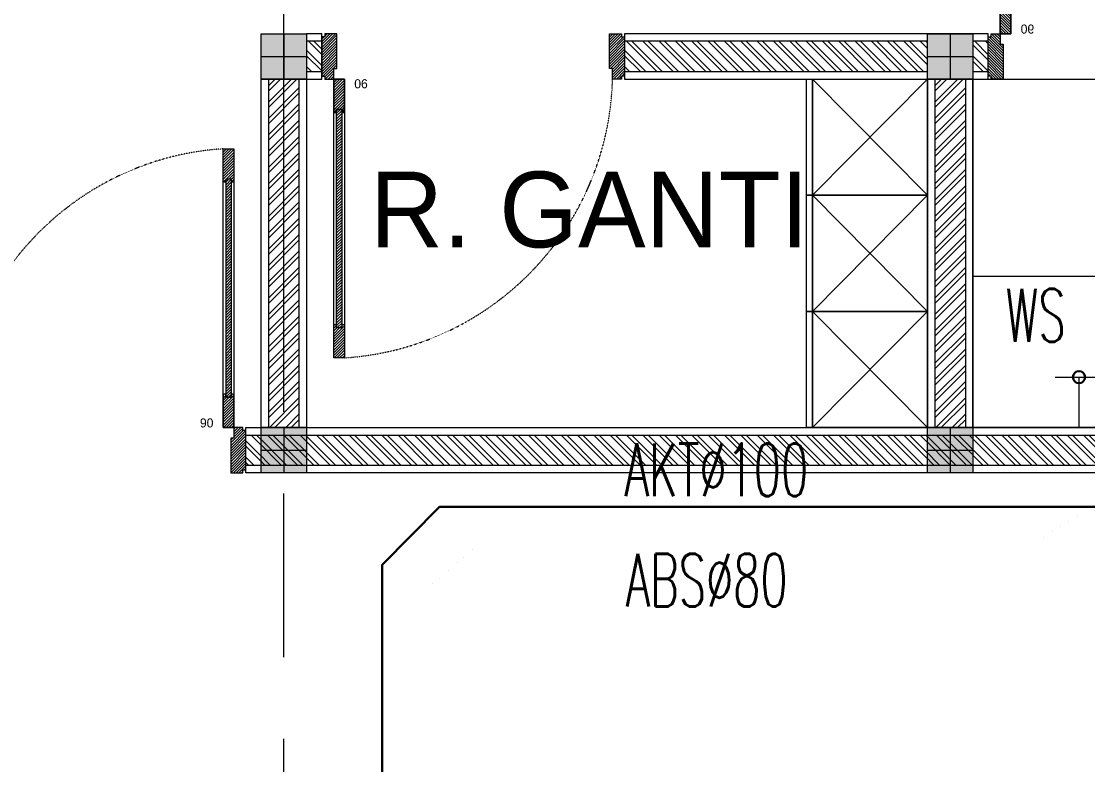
# Model space of a CAD drawing. Header units: millimetres. Extents: x -280308 to 6402717, y -14 to 2073074.
# Drawn here: x -23309 to -19788, y 486435 to 488889 of the extents above; entities that cross this region are included whole.
import ezdxf
from ezdxf.enums import TextEntityAlignment as Align

# ---------------------------------------------------------------- set-up
doc = ezdxf.new("R2010")
doc.units = ezdxf.units.MM
for name, pattern in [('ACAD_ISO03W100', [30, 12, -18]), ('ACAD_ISO08W100', [36, 24, -3, 6, -3]), ('DASHED2', [0.375, 0.25, -0.125]), ('Default', [0])]:
    doc.linetypes.add(name, pattern=pattern)
doc.layers.get('0').update_dxf_attribs({"lineweight": 0})
for name, color, linetype, lineweight, true_color in [('-P-ABK', 7, 'Continuous', 30, 0x05ffff), ('-P-AK', 7, 'Continuous', 30, 0xff0a0a), ('A-FILL-1', 7, 'Continuous', 0, 0x454545), ('P-AKT', 7, 'Continuous', 30, 0xfe0101)]:
    doc.layers.add(name, color=color, linetype=linetype, lineweight=lineweight, true_color=true_color)
for name, color, linetype, lineweight in [('_Door & Window', 1, 'Continuous', 0), ('A-ALINE-1', 91, 'Continuous', 20), ('A-ALINE-3', 111, 'Continuous', 15), ('A-ALINE-6', 117, 'Continuous', 9), ('A-ANNOTATION', 144, 'Continuous', 0), ('A-Furn', 250, 'Continuous', 0), ('A-FURN-EQPM', 177, 'Continuous', 0)]:
    doc.layers.add(name, color=color, linetype=linetype, lineweight=lineweight)
doc.layers.add('A-TEXT', color=254, linetype='Continuous')
doc.layers.add('Teks-PL', color=7, linetype='Default', true_color=0xff0a0a)
doc.styles.add('Annotative', font='arial.ttf', dxfattribs={"height": 1.25})
doc.styles.add('CENTURY', font='GOTHIC.TTF')
doc.styles.add('RS', font='ROMANS.SHX', dxfattribs={"width": 0.8})
doc.styles.get("Standard").update_dxf_attribs({"font": 'arial.ttf'})
pattern_1 = [(135, (51.1804, 3e-10), (-4.490128, -4.490128), [])]

# ---------------------------------------------------------------- blocks, each defined once
blk = doc.blocks.new('A$Ccf87384a')
blk.add_wipeout([(-75, 75), (75, 75), (75, -75), (-75, -75)])
blk.add_wipeout([(-75, -75), (-75, 75), (75, 75), (75, -75)])
at = {"layer": 'A-FILL-1', "ltscale": 0.25}
h = blk.add_hatch(color=256, dxfattribs=at)
h.dxf.hatch_style = 1
h.paths.add_polyline_path([(-75, -75), (-75, 75), (75, 75), (75, -75)])
at = {"layer": 'A-ALINE-1'}
blk.add_lwpolyline([(-75, -75), (-75, 75), (75, 75), (75, -75)], close=True, dxfattribs=at)
at = {"layer": 'A-FILL-1', "ltscale": 0.25}
for p, q in [((0, 75), (0, -75)), ((-75, 0), (75, 0))]:
    blk.add_line(p, q, dxfattribs=at)
blk = doc.blocks.new('P180')
at = {"layer": 'A-Furn'}
h = blk.add_hatch(dxfattribs=at)
h.set_pattern_fill('ANSI31', color=256, scale=2, angle=450, style=0)
h.paths.add_polyline_path([(-30765.8, -2658.3), (-30755.8, -2658.3), (-30755.8, -2648.3), (-30625.8, -2648.3), (-30625.8, -2658.3), (-30615.8, -2658.3), (-30615.8, -2688.3), (-30650.8, -2688.3), (-30650.8, -2698.3), (-30765.8, -2698.3)])
h = blk.add_hatch(dxfattribs=at)
h.set_pattern_fill('ANSI31', color=256, scale=2, angle=450, style=0)
h.set_pattern_definition([(135, (51.1804, -604.547), (-4.490128, -4.490128), [])])
h.paths.add_polyline_path([(-30615.8, -3608.3), (-30505.8, -3608.3), (-30505.8, -3600.3), (-30515.8, -3600.3), (-30515.8, -3581.3), (-30505.8, -3581.3), (-30505.8, -3573.3), (-30615.8, -3573.3)])
h = blk.add_hatch(dxfattribs=at)
h.set_pattern_fill('ANSI31', color=256, scale=2, angle=450, style=0)
h.set_pattern_definition(pattern_1)
h.paths.add_polyline_path([(-29795.8, -3600.3), (-29795.8, -3581.3), (-30515.8, -3581.3), (-30515.8, -3600.3)])
h = blk.add_hatch(dxfattribs=at)
h.set_pattern_fill('ANSI31', color=256, scale=2, angle=450, style=0)
h.set_pattern_definition(pattern_1)
h.paths.add_polyline_path([(-29695.8, -3608.3), (-29805.8, -3608.3), (-29805.8, -3600.3), (-29795.8, -3600.3), (-29795.8, -3581.3), (-29805.8, -3581.3), (-29805.8, -3573.3), (-29695.8, -3573.3)])
h = blk.add_hatch(dxfattribs=at)
h.set_pattern_fill('ANSI31', color=256, scale=2, angle=450, style=0)
h.paths.add_polyline_path([(-30765.8, -3638.3), (-30755.8, -3638.3), (-30755.8, -3648.3), (-30625.8, -3648.3), (-30625.8, -3638.3), (-30615.8, -3638.3), (-30615.8, -3608.3), (-30650.8, -3608.3), (-30650.8, -3598.3), (-30765.8, -3598.3)])
at = {"layer": '_Door & Window'}
for points in [[(-30765.8, -2658.3), (-30755.8, -2658.3), (-30755.8, -2648.3), (-30625.8, -2648.3), (-30625.8, -2658.3), (-30615.8, -2658.3), (-30615.8, -2688.3), (-30650.8, -2688.3), (-30650.8, -2698.3), (-30765.8, -2698.3), (-30765.8, -2658.3)], [(-30615.8, -3608.3), (-30505.8, -3608.3), (-30505.8, -3600.3), (-30515.8, -3600.3), (-30515.8, -3581.3), (-30505.8, -3581.3), (-30505.8, -3573.3), (-30615.8, -3573.3), (-30615.8, -3608.3)], [(-29695.8, -3608.3), (-29805.8, -3608.3), (-29805.8, -3600.3), (-29795.8, -3600.3), (-29795.8, -3581.3), (-29805.8, -3581.3), (-29805.8, -3573.3), (-29695.8, -3573.3), (-29695.8, -3608.3)], [(-30765.8, -3638.3), (-30755.8, -3638.3), (-30755.8, -3648.3), (-30625.8, -3648.3), (-30625.8, -3638.3), (-30615.8, -3638.3), (-30615.8, -3608.3), (-30650.8, -3608.3), (-30650.8, -3598.3), (-30765.8, -3598.3), (-30765.8, -3638.3)]]:
    blk.add_lwpolyline(points, dxfattribs=at)
blk.add_lwpolyline([(-30615.8, -3608.3), (-30615.8, -3573.3), (-29695.8, -3573.3), (-29695.8, -3608.3)], close=True, dxfattribs=at)
at = {"layer": '_Door & Window', "linetype": 'ACAD_ISO03W100', "ltscale": 0.02}
blk.add_arc((-30640.5, -3634.6), 946.6, 3.7152, 88.5077, dxfattribs=at)
at = {"layer": 'A-Furn'}
blk.add_lwpolyline([(-29795.8, -3600.3), (-29795.8, -3581.3), (-30515.8, -3581.3), (-30515.8, -3600.3)], close=True, dxfattribs=at)
at = {"layer": 'Defpoints', "ltscale": 0.25, "insert": (-30585.6, -3496.2), "char_height": 30, "attachment_point": 1, "rotation": 270, "style": 'CENTURY'}
blk.add_mtext_dynamic_manual_height_columns('90', width=78.467, gutter_width=750, heights=[0], dxfattribs=at)
blk = doc.blocks.new('A$C286adef0')
at = {"layer": 'A-FILL-1', "ltscale": 0.25}
h = blk.add_hatch(dxfattribs=at)
h.set_pattern_fill('ANSI32', color=256, scale=4, angle=270)
h.set_pattern_definition([(315, (57319.543, 92956.224), (26.940768, 26.940768), []), (315, (57319.543, 92938.263), (26.940768, 26.940768), [])])
h.paths.add_polyline_path([(24697.8, -11722), (25897.8, -11722), (25897.8, -11622), (24697.8, -11622)])
at = {"layer": 'A-ALINE-3', "linetype": 'Continuous'}
blk.add_lwpolyline([(24697.8, -11722), (25897.8, -11722), (25897.8, -11622), (24697.8, -11622)], close=True, dxfattribs=at)
at = {"layer": 'A-ALINE-6'}
blk.add_lwpolyline([(24697.8, -11747), (25897.8, -11747), (25897.8, -11597), (24697.8, -11597)], close=True, dxfattribs=at)
at = {"xscale": -1, "rotation": 270}
blk.add_blockref('P180', (29546.1, 19018.9), dxfattribs=at)
at = {"ltscale": 0.25}
blk.add_blockref('A$Ccf87384a', (23572.8, -11672), dxfattribs=at)
for p, rotation in [((27346.1, -42362.8), 270), ((19799.5, 17718.9), 90)]:
    blk.add_blockref('P180', p, dxfattribs=dict(rotation=rotation))
at = {"layer": 'A-FILL-1', "ltscale": 0.25}
h = blk.add_hatch(dxfattribs=at)
h.set_pattern_fill('ANSI32', color=256, scale=4, angle=270)
h.set_pattern_definition([(315, (56269.543, 92956.224), (26.940768, 26.940768), []), (315, (56269.543, 92938.263), (26.940768, 26.940768), [])])
h.paths.add_polyline_path([(23647.8, -11722), (23697.8, -11722), (23697.8, -11622), (23647.8, -11622)])
h = blk.add_hatch(dxfattribs=at)
h.set_pattern_fill('ANSI32', color=256, scale=4, angle=180)
h.set_pattern_definition([(225, (128200.964, -48768.705), (26.940768, -26.940768), []), (225, (128183.004, -48768.705), (26.940768, -26.940768), [])])
h.paths.add_polyline_path([(23522.8, -12897), (23522.8, -11747), (23622.8, -11747), (23622.8, -12897)])
at = {"layer": 'A-ALINE-3', "linetype": 'Continuous'}
for points in [[(23647.8, -11722), (23697.8, -11722), (23697.8, -11622), (23647.8, -11622)], [(23522.8, -12897), (23522.8, -11747), (23622.8, -11747), (23622.8, -12897)]]:
    blk.add_lwpolyline(points, close=True, dxfattribs=at)
at = {"layer": 'A-ALINE-6'}
for points in [[(23647.8, -11747), (23697.8, -11747), (23697.8, -11597), (23647.8, -11597)], [(23497.8, -12897), (23497.8, -11747), (23647.8, -11747), (23647.8, -12897)]]:
    blk.add_lwpolyline(points, close=True, dxfattribs=at)
at = {"ltscale": 0.25}
blk.add_blockref('A$Ccf87384a', (25772.8, -11672), dxfattribs=at)
at = {"layer": 'A-FILL-1', "ltscale": 0.25}
h = blk.add_hatch(dxfattribs=at)
h.set_pattern_fill('ANSI32', color=256, scale=4, angle=180)
h.set_pattern_definition([(225, (130400.964, -48768.705), (26.940768, -26.940768), []), (225, (130383.004, -48768.705), (26.940768, -26.940768), [])])
h.paths.add_polyline_path([(25722.8, -12897), (25722.8, -11747), (25822.8, -11747), (25822.8, -12897)])
at = {"layer": 'A-ALINE-3', "linetype": 'Continuous'}
blk.add_lwpolyline([(25722.8, -12897), (25722.8, -11747), (25822.8, -11747), (25822.8, -12897)], close=True, dxfattribs=at)
at = {"layer": 'A-ALINE-6'}
blk.add_lwpolyline([(25697.8, -12897), (25697.8, -11747), (25847.8, -11747), (25847.8, -12897)], close=True, dxfattribs=at)
at = {"ltscale": 0.25}
blk.add_blockref('A$Ccf87384a', (23572.8, -12972), dxfattribs=at)
blk.add_blockref('A$Ccf87384a', (25772.8, -12972), dxfattribs=at)
at = {"layer": 'A-FILL-1', "ltscale": 0.25}
h = blk.add_hatch(dxfattribs=at)
h.set_pattern_fill('ANSI32', color=256, scale=4, angle=270)
h.set_pattern_definition([(315, (57319.543, 91656.224), (26.940768, 26.940768), []), (315, (57319.543, 91638.263), (26.940768, 26.940768), [])])
h.paths.add_polyline_path([(27897.8, -13022), (23447.8, -13022), (23447.8, -12922), (27897.8, -12922)])
at = {"layer": 'A-ALINE-3', "linetype": 'Continuous'}
blk.add_lwpolyline([(27897.8, -13022), (23447.8, -13022), (23447.8, -12922), (27897.8, -12922)], close=True, dxfattribs=at)
at = {"layer": 'A-ALINE-6'}
for points in [[(25847.8, -11747), (27897.8, -11747), (27897.8, -12897), (25847.8, -12897)], [(27897.8, -13047), (23447.8, -13047), (23447.8, -12897), (27897.8, -12897)]]:
    blk.add_lwpolyline(points, close=True, dxfattribs=at)
blk = doc.blocks.new('*U552')
at = {"layer": 'A-ANNOTATION', "linetype": 'ACAD_ISO08W100', "ltscale": 0.25}
blk.add_lwpolyline([(0, -5), (0, -90.5606)], dxfattribs=at)
at = {"layer": 'A-TEXT'}
blk.add_attdef('N', text='', height=0.9, dxfattribs=at).set_placement((0, 2.75), align=Align.MIDDLE_CENTER)
blk = doc.blocks.new('A$Cf37525da')
at = {"color": 124, "xscale": -360.0000000000001, "yscale": 360.0000000000001, "zscale": 360.0000000000001, "rotation": 180}
blk.add_blockref('*U552', (-44750, -25932.8), dxfattribs=at)
blk = doc.blocks.new('WASTAFEL 2')
at = {"color": 0, "linetype": 'ByBlock', "lineweight": -2, "ltscale": 0.25}
for p, q in [((48793.3, 63216.8), (48793.3, 63050.4)), ((48871.9, 63050.4), (48734.5, 63050.4))]:
    blk.add_line(p, q, dxfattribs=at)
blk.add_lwpolyline([(48443.3, 63216.8), (49143.3, 63216.8), (49143.3, 62716.8), (48443.3, 62716.8)], close=True, dxfattribs=at)
blk = doc.blocks.new('A$C8aa274cb')
at = {"color": 0, "linetype": 'ByBlock', "lineweight": -2, "ltscale": 0.25}
for p, q in [((-43280, -10375), (-42900, -10758.3)), ((-43280, -10758.3), (-42900, -10375)), ((-43280, -10758.3), (-42900, -11141.7)), ((-43280, -11141.7), (-42900, -10758.3)), ((-43280, -11141.7), (-42900, -11525)), ((-43280, -11525), (-42900, -11141.7))]:
    blk.add_line(p, q, dxfattribs=at)
for points in [[(-43300, -10758.3), (-43300, -10375), (-43280, -10375), (-43280, -10758.3)], [(-43280, -10758.3), (-43280, -10375), (-42900, -10375), (-42900, -10758.3)], [(-43300, -11141.7), (-43300, -10758.3), (-43280, -10758.3), (-43280, -11141.7)], [(-43280, -11141.7), (-43280, -10758.3), (-42900, -10758.3), (-42900, -11141.7)], [(-43300, -11525), (-43300, -11141.7), (-43280, -11141.7), (-43280, -11525)], [(-43280, -11525), (-43280, -11141.7), (-42900, -11141.7), (-42900, -11525)]]:
    blk.add_lwpolyline(points, close=True, dxfattribs=at)
at = {"color": 0, "linetype": 'ByBlock', "lineweight": -2, "rotation": 180}
blk.add_blockref('WASTAFEL 2', (6393.3, 51691.8), dxfattribs=at)
blk = doc.blocks.new('3')
at = {"ltscale": 0.25}
blk.add_blockref('A$C286adef0', (-46014.9, 500445.2), dxfattribs=at)
blk.add_blockref('A$Cf37525da', (22307.9, 498773.3), dxfattribs=at)
at = {"layer": 'A-FURN-EQPM', "ltscale": 0.25}
blk.add_blockref('A$C8aa274cb', (22582.9, 499073.3), dxfattribs=at)
at = {"layer": 'A-TEXT', "ltscale": 0.25, "insert": (-24099.9, 488392.9), "char_height": 250, "attachment_point": 1, "style": 'Annotative'}
blk.add_mtext_dynamic_manual_height_columns('\\pxqc;{\\fCentury Gothic|b0|i0|c0|p34;R. GANTI}', width=5332.382, gutter_width=1670.6, heights=[0], dxfattribs=at)

msp = doc.modelspace()

# ---------------------------------------------------------------- block references
msp.add_blockref('3', (0, 0))

# ---------------------------------------------------------------- next in the draw order: linework, layer by layer
at = {"layer": '-P-ABK', "linetype": 'DASHED2', "ltscale": 5, "const_width": 0.03, "flags": 128}
for points in [[(-21979.5, 478846.5), (-21979.5, 487008.4), (-21810.8, 487152), (-18390.8, 487152), (-18193, 487340.8), (-18193, 488622.5)], [(-19817.1, 487714.6), (-19817.1, 487260.7), (-19986.9, 487152)]]:
    msp.add_lwpolyline(points, dxfattribs=at)
at = {"layer": '-P-AK'}
msp.add_circle((-19817.1, 487714.6), 20, dxfattribs=at)
at = {"layer": 'P-AKT', "linetype": 'Continuous', "flags": 128}
msp.add_lwpolyline([(-22117.1, 478824.5), (-22117.1, 487095.3), (-21928.6, 487286.5), (-18719.5, 487286.5), (-18617.1, 487369.7), (-18617.1, 488109.4)], dxfattribs=at)

# ---------------------------------------------------------------- next in the draw order: texts
at = {"layer": 'Teks-PL', "extrusion": (3.68146e-05, 0.052336, 0.99863), "style": 'RS', "width": 0.6}
for s, p in [('WS', (20402.6, -487148.5, 25530.4)), ('AKT%%C100', (21660.2, -486638.7, 25503.7)), ('ABS%%C80', (21656.2, -486274.9, 25484.6))]:
    msp.add_text(s, height=174.72, rotation=180, dxfattribs=at).set_placement(p)

doc.saveas('drawing.dxf')
